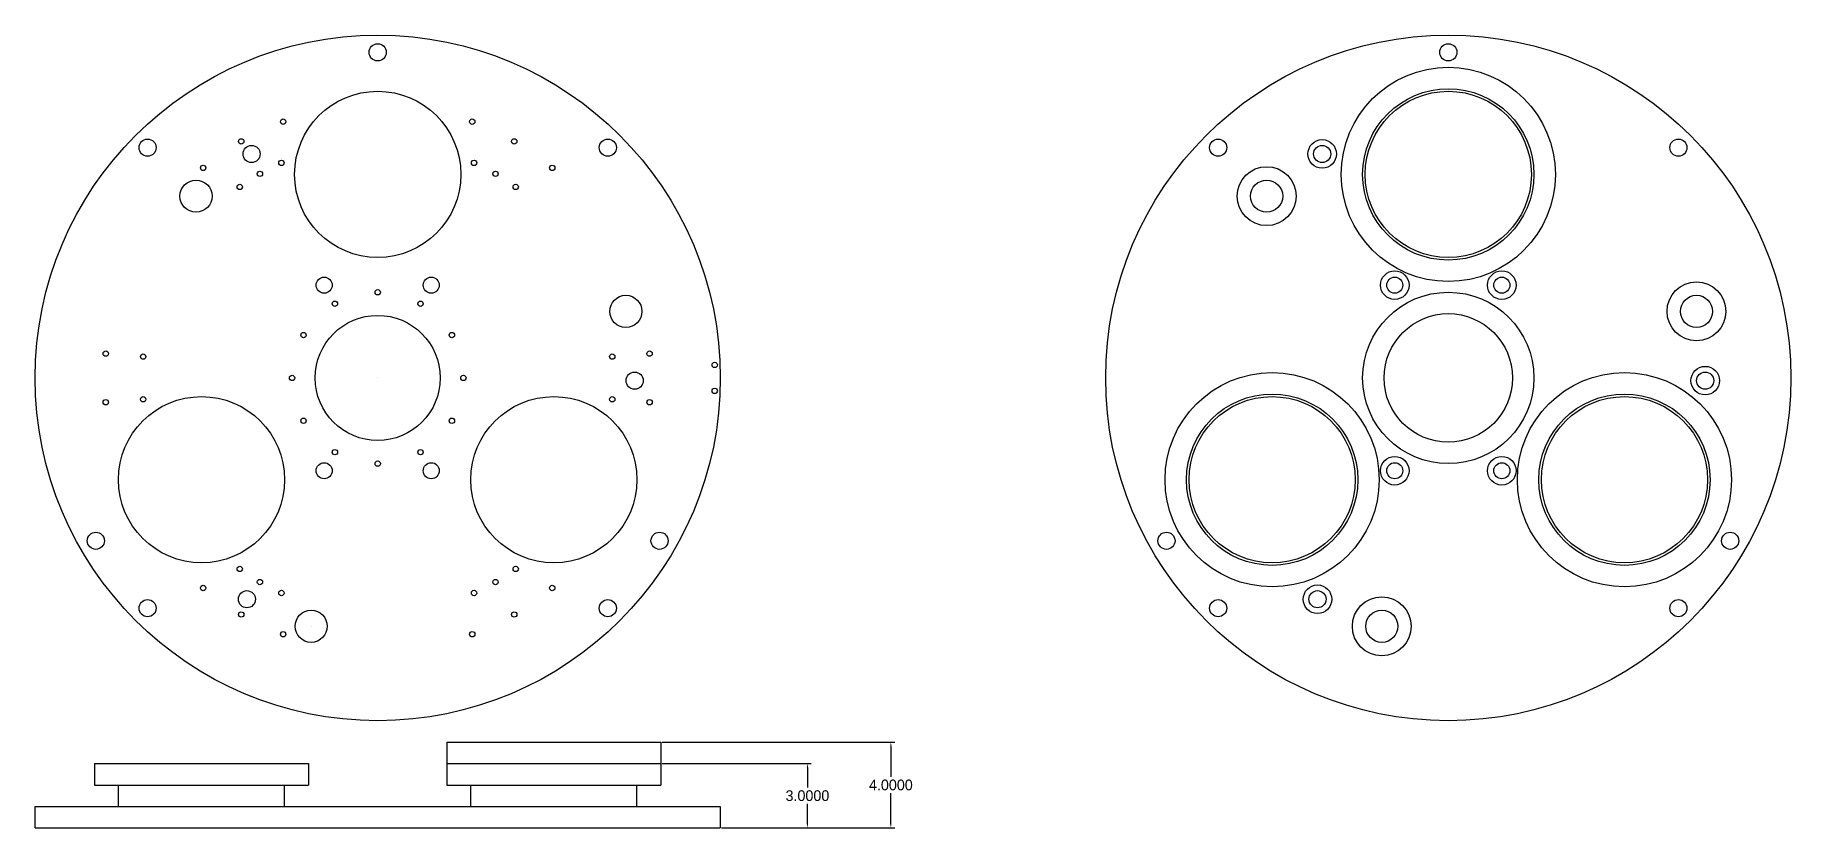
# Model space of a CAD drawing. Header units: inches. Extents: x -16 to 66, y -21 to 16.
import ezdxf

# ---------------------------------------------------------------- set-up
doc = ezdxf.new("R2010")
doc.units = ezdxf.units.IN
doc.header["$MEASUREMENT"] = 0
doc.dimstyles.get("Standard").update_dxf_attribs({"dimtxt": 0.5, "dimasz": 0.18, "dimexe": 0.18, "dimexo": 0.0625, "dimgap": 0.13, "dimtad": 0, "dimtih": 1, "dimtoh": 1, "dimdec": 4, "dimzin": 0, "dimdsep": 46, "dimtxsty": 'Standard', "dimcen": 0.09, "dimadec": 0, "dimazin": 0, "dimtfac": 1, "dimtdec": 4, "dimtofl": 0, "dimtmove": 0, "dimatfit": 3, "dimfxl": 1, "dimtolj": 1, "dimtzin": 0, "dimarcsym": 0})

# ---------------------------------------------------------------- blocks, each defined once
blk = doc.blocks.new('*D30')
at = {"color": 0, "lineweight": -2}
for p, q in [((13.29, -18), (20.249, -18)), ((20.069, -18.18), (20.069, -19.12)), ((20.069, -20.82), (20.069, -19.88)), ((16.062, -21), (20.249, -21))]:
    blk.add_line(p, q, dxfattribs=at)
at = {"color": 0}
for points in [[(20.039, -18.18), (20.099, -18.18), (20.069, -18)], [(20.039, -20.82), (20.099, -20.82), (20.069, -21)]]:
    blk.add_solid(points, dxfattribs=at)
at = {"layer": 'Defpoints', "color": 0}
for p in [(13.227, -18), (16, -21), (20.069, -21)]:
    blk.add_point(p, dxfattribs=at)
at = {"color": 0, "insert": (20.069, -19.5), "char_height": 0.5, "attachment_point": 5}
blk.add_mtext('\\A1;3.0000', dxfattribs=at)
blk = doc.blocks.new('*D31')
at = {"color": 0, "lineweight": -2}
for p, q in [((13.29, -17), (24.146, -17)), ((23.966, -17.18), (23.966, -18.62)), ((23.966, -20.82), (23.966, -19.38)), ((16.125, -21), (24.146, -21))]:
    blk.add_line(p, q, dxfattribs=at)
at = {"color": 0}
for points in [[(23.936, -17.18), (23.996, -17.18), (23.966, -17)], [(23.936, -20.82), (23.996, -20.82), (23.966, -21)]]:
    blk.add_solid(points, dxfattribs=at)
at = {"layer": 'Defpoints', "color": 0}
for p in [(13.227, -17), (16.062, -21), (23.966, -21)]:
    blk.add_point(p, dxfattribs=at)
at = {"color": 0, "insert": (23.966, -19), "char_height": 0.5, "attachment_point": 5}
blk.add_mtext('\\A1;4.0000', dxfattribs=at)

msp = doc.modelspace()

# ---------------------------------------------------------------- linework, layer by layer
for p, q in [((0, 0), (0, 0)), ((-3.10583, -11.59111), (-3.10583, -11.59111)), ((3.22724, -17), (13.22724, -17)), ((3.22724, -17), (3.22724, -18)), ((13.22724, -17), (13.22724, -18)), ((-13.22724, -18), (-3.22724, -18)), ((-13.22724, -18), (-13.22724, -19)), ((-3.22724, -18), (-3.22724, -19)), ((3.22724, -18), (13.22724, -18)), ((3.22724, -18), (3.22724, -19)), ((3.22724, -18), (13.22724, -18)), ((13.22724, -18), (13.22724, -19)), ((-13.22724, -19), (-3.22724, -19)), ((-12.10724, -20), (-12.10724, -19)), ((-4.34724, -20), (-4.34724, -19)), ((3.22724, -19), (13.22724, -19)), ((4.34724, -20), (4.34724, -19)), ((12.10724, -20), (12.10724, -19)), ((-16, -20), (16, -20)), ((-16, -21), (-16, -20)), ((16, -20), (16, -21)), ((-16, -21), (16, -21))]:
    msp.add_line(p, q)
for centre, radius in [((0, 0), 16), ((0, 15.2), 0.4), ((50, 0), 16), ((50, 15.2), 0.4), ((50, 9.5), 5), ((0, 9.5), 3.88), ((50, 9.5), 4), ((50, 9.5), 3.88), ((-4.41508, 11.96117), 0.125), ((4.41508, 11.96117), 0.125), ((-10.74802, 10.74802), 0.4), ((-6.375, 11.04182), 0.125), ((-5.89085, 10.45457), 0.4), ((6.375, 11.04182), 0.125), ((10.74802, 10.74802), 0.4), ((39.25198, 10.74802), 0.4), ((44.10915, 10.45457), 0.667), ((44.10915, 10.45457), 0.4), ((60.74802, 10.74802), 0.4), ((-8.15114, 9.80416), 0.125), ((-4.49864, 10.03804), 0.125), ((4.49864, 10.03804), 0.125), ((8.15114, 9.80416), 0.125), ((41.51472, 8.48528), 1.375), ((-8.48528, 8.48528), 0.75), ((-6.44387, 8.91496), 0.125), ((-5.5, 9.52628), 0.125), ((5.5, 9.52628), 0.125), ((5.5, 9.52628), 0.125), ((6.44387, 8.91496), 0.125), ((41.51472, 8.48528), 0.75), ((47.5, 4.33013), 0.667), ((52.5, 4.33013), 0.667), ((-2.5, 4.33013), 0.375), ((0, 4), 0.125), ((2.5, 4.33013), 0.375), ((47.5, 4.33013), 0.375), ((52.5, 4.33013), 0.375), ((61.59111, 3.10583), 1.375), ((-2, 3.4641), 0.125), ((2, 3.4641), 0.125), ((11.59111, 3.10583), 0.75), ((50, 0), 4), ((61.59111, 3.10583), 0.75), ((0, 0), 2.92), ((50, 0), 3), ((-3.4641, 2), 0.125), ((3.4641, 2), 0.125), ((-12.69952, 1.1334), 0.125), ((-10.95473, 0.99696), 0.125), ((10.95473, 0.99696), 0.125), ((12.69952, 1.1334), 0.125), ((-4, 0), 0.125), ((4, 0), 0.125), ((11.99934, -0.12566), 0.4), ((15.73839, 0.60461), 0.125), ((41.77276, -4.75), 5), ((58.22724, -4.75), 5), ((61.99934, -0.12566), 0.667), ((61.99934, -0.12566), 0.4), ((15.73839, -0.60461), 0.125), ((41.77276, -4.75), 4), ((58.22724, -4.75), 4), ((-12.69952, -1.1334), 0.125), ((-8.22724, -4.75), 3.88), ((-10.95473, -0.99696), 0.125), ((8.22724, -4.75), 3.88), ((10.95473, -0.99696), 0.125), ((12.69952, -1.1334), 0.125), ((41.77276, -4.75), 3.88), ((58.22724, -4.75), 3.88), ((-3.4641, -2), 0.125), ((3.4641, -2), 0.125), ((-2.5, -4.33013), 0.375), ((-2, -3.4641), 0.125), ((0, -4), 0.125), ((2, -3.4641), 0.125), ((2.5, -4.33013), 0.375), ((47.5, -4.33013), 0.667), ((47.5, -4.33013), 0.375), ((52.5, -4.33013), 0.667), ((52.5, -4.33013), 0.375), ((-13.16359, -7.6), 0.4), ((13.16359, -7.6), 0.4), ((36.83641, -7.6), 0.4), ((63.16359, -7.6), 0.4), ((-6.44387, -8.91496), 0.125), ((6.44387, -8.91496), 0.125), ((-8.15114, -9.80416), 0.125), ((-5.5, -9.52628), 0.125), ((5.5, -9.52628), 0.125), ((8.15114, -9.80416), 0.125), ((43.8915, -10.3289), 0.667), ((-10.74802, -10.74802), 0.4), ((-6.1085, -10.3289), 0.4), ((-4.49864, -10.03804), 0.125), ((4.49864, -10.03804), 0.125), ((10.74802, -10.74802), 0.4), ((39.25198, -10.74802), 0.4), ((43.8915, -10.3289), 0.4), ((46.89417, -11.59111), 1.375), ((60.74802, -10.74802), 0.4), ((-6.375, -11.04182), 0.125), ((-3.10583, -11.59111), 0.75), ((6.375, -11.04182), 0.125), ((46.89417, -11.59111), 0.75), ((-4.41508, -11.96117), 0.125), ((4.41508, -11.96117), 0.125)]:
    msp.add_circle(centre, radius)

# ---------------------------------------------------------------- dimensions: what is measured, and where the dimension line sits
for base, p1, p2, picture, middle in [((23.96607, -21), (13.22724, -17), (16.0625, -21), '*D31', (23.96607, -19)), ((20.06862, -21), (13.22724, -18), (16, -21), '*D30', (20.06862, -19.5))]:
    dim = msp.add_linear_dim(base=base, p1=p1, p2=p2, angle=90, dimstyle='Standard')
    dim.commit()
    dim.dimension.update_dxf_attribs({"geometry": picture, "text_midpoint": middle})

doc.saveas('drawing.dxf')
